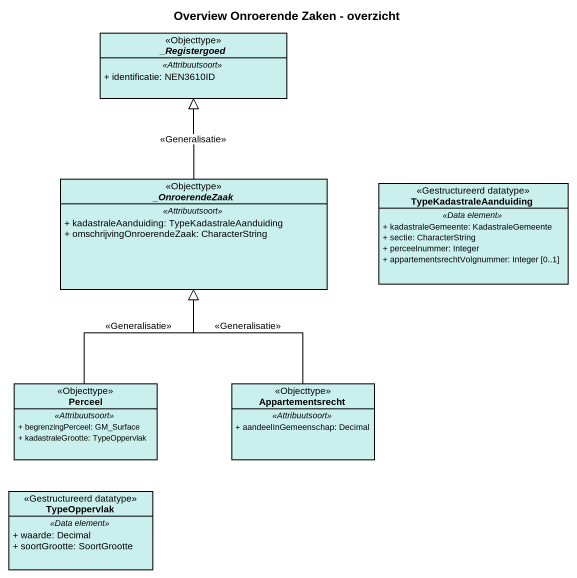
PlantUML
@startuml
title Overview Onroerende Zaken - overzicht
hide circle
hide empty members
skinparam classAttributeIconSize 0
abstract class "_Registergoed" as Registergoed <<Objecttype>> #CAF0ED {
  .. <<Attribuutsoort>> ..
  + identificatie: NEN3610ID
}
abstract class "_OnroerendeZaak" as OnroerendeZaak <<Objecttype>> #CAF0ED {
  .. <<Attribuutsoort>> ..
  + kadastraleAanduiding: TypeKadastraleAanduiding
  + omschrijvingOnroerendeZaak: CharacterString
}
class TypeKadastraleAanduiding <<Gestructureerd datatype>> #CAF0ED {
  .. <<Data element>> ..
  + kadastraleGemeente: KadastraleGemeente
  + sectie: CharacterString
  + perceelnummer: Integer
  + appartementsrechtVolgnummer: Integer [0..1]
}
class Perceel <<Objecttype>> #CAF0ED {
  .. <<Attribuutsoort>> ..
  + begrenzingPerceel: GM_Surface
  + kadastraleGrootte: TypeOppervlak
}
class Appartementsrecht <<Objecttype>> #CAF0ED {
  .. <<Attribuutsoort>> ..
  + aandeelInGemeenschap: Decimal
}
class TypeOppervlak <<Gestructureerd datatype>> #CAF0ED {
  .. <<Data element>> ..
  + waarde: Decimal
  + soortGrootte: SoortGrootte
}
OnroerendeZaak -up-|> Registergoed : <<Generalisatie>>
Perceel -up-|> OnroerendeZaak : <<Generalisatie>>
Appartementsrecht -up-|> OnroerendeZaak : <<Generalisatie>>
@enduml
